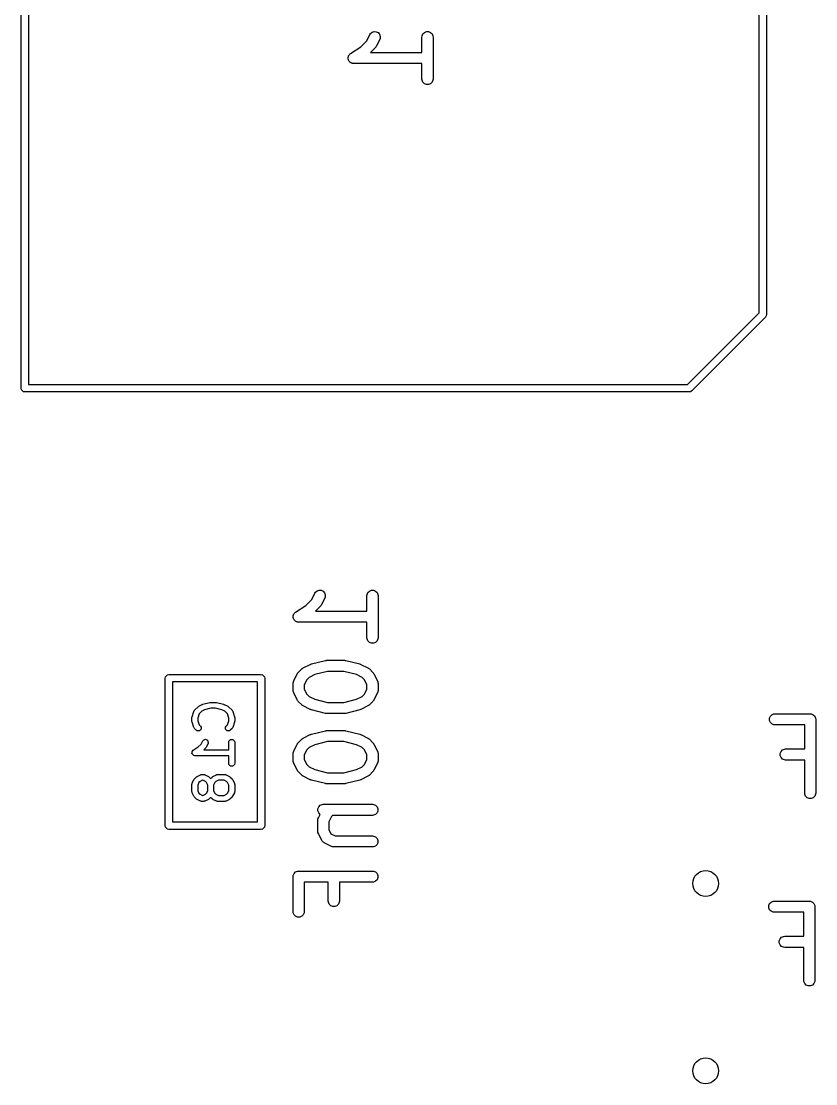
# Model space of a CAD drawing. Extents: x -0.08 to 1.99, y 0.07 to 3.69.
# Drawn here: x 0.838 to 1.261, y 1.233 to 1.8 of the extents above; entities that cross this region are included whole.
import ezdxf

# ---------------------------------------------------------------- set-up
doc = ezdxf.new("R2010")
doc.units = 0
doc.header["$MEASUREMENT"] = 0
doc.layers.add('BLACK', color=7, linetype='CONTINUOUS')

msp = doc.modelspace()

# ---------------------------------------------------------------- linework, layer by layer
at = {"layer": 'BLACK', "linetype": 'CONTINUOUS'}
for p, q in [((0.8376, 1.60433), (0.8376, 1.99803)), ((1.23524, 1.99803), (1.23524, 1.6437)), ((0.84154, 1.99606), (0.84154, 1.6063)), ((1.2313, 1.64452), (1.2313, 1.99606)), ((1.0219, 1.78981), (1.02356, 1.79313)), ((1.02356, 1.79313), (1.02387, 1.79362)), ((1.02387, 1.79362), (1.02474, 1.79437)), ((1.02474, 1.79437), (1.02583, 1.79474)), ((1.02583, 1.79474), (1.02698, 1.79466)), ((1.02698, 1.79466), (1.02801, 1.79414)), ((1.02801, 1.79414), (1.02877, 1.79327)), ((1.02877, 1.79327), (1.02913, 1.79218)), ((1.02913, 1.79218), (1.02905, 1.79103)), ((1.05137, 1.79181), (1.05143, 1.79238)), ((1.05143, 1.79238), (1.05187, 1.79345)), ((1.05187, 1.79345), (1.05268, 1.79426)), ((1.05268, 1.79426), (1.05375, 1.7947)), ((1.05375, 1.7947), (1.0549, 1.7947)), ((1.0549, 1.7947), (1.05596, 1.79426)), ((1.05596, 1.79426), (1.05678, 1.79345)), ((1.05678, 1.79345), (1.05722, 1.79238)), ((1.05722, 1.79238), (1.05728, 1.79181)), ((1.01332, 1.78302), (1.0187, 1.7866)), ((1.0187, 1.7866), (1.0219, 1.78981)), ((1.02681, 1.78649), (1.02678, 1.78642)), ((1.02697, 1.78674), (1.02681, 1.78649)), ((1.02884, 1.79049), (1.02697, 1.78674)), ((1.02905, 1.79103), (1.02884, 1.79049)), ((1.05137, 1.78351), (1.05137, 1.79181)), ((1.05728, 1.79181), (1.05728, 1.76931)), ((1.012, 1.78056), (1.01206, 1.78085)), ((1.01206, 1.78113), (1.01217, 1.7814)), ((1.01206, 1.78085), (1.01206, 1.78113)), ((1.01217, 1.7814), (1.01223, 1.78169)), ((1.01223, 1.78169), (1.01239, 1.78193)), ((1.01239, 1.78193), (1.0125, 1.7822)), ((1.0125, 1.7822), (1.01271, 1.78241)), ((1.01271, 1.78241), (1.01287, 1.78265)), ((1.01287, 1.78265), (1.01331, 1.78301)), ((1.01331, 1.78301), (1.01332, 1.78302)), ((1.01331, 1.78301), (1.01331, 1.78301)), ((1.01331, 1.78301), (1.01331, 1.78301)), ((1.02642, 1.78597), (1.02396, 1.78351)), ((1.02396, 1.78351), (1.05137, 1.78351)), ((1.0266, 1.7862), (1.02642, 1.78597)), ((1.02666, 1.78625), (1.0266, 1.7862)), ((1.02672, 1.78634), (1.02666, 1.78625)), ((1.02678, 1.78642), (1.02672, 1.78634)), ((1.01206, 1.78028), (1.012, 1.78056)), ((1.01206, 1.77998), (1.01206, 1.78028)), ((1.01217, 1.77972), (1.01206, 1.77998)), ((1.01222, 1.77943), (1.01217, 1.77972)), ((1.01239, 1.77919), (1.01222, 1.77943)), ((1.0125, 1.77892), (1.01239, 1.77919)), ((1.0127, 1.77871), (1.0125, 1.77892)), ((1.01286, 1.77847), (1.0127, 1.77871)), ((1.01311, 1.77831), (1.01286, 1.77847)), ((1.01331, 1.7781), (1.01311, 1.77831)), ((1.01358, 1.77799), (1.01331, 1.7781)), ((1.01382, 1.77783), (1.01358, 1.77799)), ((1.01411, 1.77777), (1.01382, 1.77783)), ((1.01438, 1.77766), (1.01411, 1.77777)), ((1.01495, 1.77761), (1.01438, 1.77766)), ((1.05137, 1.77761), (1.01495, 1.77761)), ((1.01495, 1.77761), (1.01495, 1.77761)), ((1.01495, 1.77761), (1.01495, 1.77761)), ((1.01495, 1.77761), (1.01495, 1.77761)), ((1.05137, 1.76931), (1.05137, 1.77761)), ((1.05143, 1.76873), (1.05137, 1.76931)), ((1.05187, 1.76767), (1.05143, 1.76873)), ((1.05268, 1.76686), (1.05187, 1.76767)), ((1.05375, 1.76641), (1.05268, 1.76686)), ((1.0549, 1.76641), (1.05375, 1.76641)), ((1.05596, 1.76686), (1.0549, 1.76641)), ((1.05678, 1.76767), (1.05596, 1.76686)), ((1.05722, 1.76873), (1.05678, 1.76767)), ((1.05728, 1.76931), (1.05722, 1.76873)), ((1.19308, 1.6063), (1.2313, 1.64452)), ((1.23466, 1.64231), (1.19529, 1.60294)), ((1.23509, 1.64295), (1.23466, 1.64231)), ((1.23524, 1.6437), (1.23509, 1.64295)), ((0.84154, 1.6063), (1.19308, 1.6063)), ((0.83775, 1.60358), (0.8376, 1.60433)), ((0.83881, 1.60251), (0.83775, 1.60358)), ((0.83957, 1.60236), (0.83881, 1.60251)), ((1.1939, 1.60236), (0.83957, 1.60236)), ((1.19465, 1.60251), (1.1939, 1.60236)), ((1.19529, 1.60294), (1.19465, 1.60251)), ((0.98937, 1.48846), (0.99257, 1.49166)), ((0.99257, 1.49166), (0.99423, 1.49498)), ((0.99423, 1.49498), (0.99454, 1.49547)), ((0.99454, 1.49547), (0.99541, 1.49623)), ((0.99541, 1.49623), (0.9965, 1.49659)), ((0.9965, 1.49659), (0.99765, 1.49651)), ((0.99951, 1.49234), (0.99764, 1.48859)), ((0.99765, 1.49651), (0.99868, 1.496)), ((0.99868, 1.496), (0.99944, 1.49513)), ((0.99944, 1.49513), (0.9998, 1.49403)), ((0.99972, 1.49288), (0.99951, 1.49234)), ((0.9998, 1.49403), (0.99972, 1.49288)), ((1.02204, 1.49366), (1.0221, 1.49424)), ((1.02204, 1.48537), (1.02204, 1.49366)), ((1.0221, 1.49424), (1.02254, 1.4953)), ((1.02254, 1.4953), (1.02335, 1.49612)), ((1.02335, 1.49612), (1.02442, 1.49656)), ((1.02442, 1.49656), (1.02557, 1.49656)), ((1.02557, 1.49656), (1.02663, 1.49612)), ((1.02663, 1.49612), (1.02745, 1.4953)), ((1.02745, 1.4953), (1.02789, 1.49424)), ((1.02789, 1.49424), (1.02795, 1.49366)), ((1.02795, 1.49366), (1.02795, 1.47117)), ((0.98398, 1.48487), (0.98937, 1.48846)), ((0.99708, 1.48783), (0.99463, 1.48537)), ((0.99727, 1.48805), (0.99708, 1.48783)), ((0.99733, 1.4881), (0.99727, 1.48805)), ((0.99739, 1.48819), (0.99733, 1.4881)), ((0.99745, 1.48827), (0.99739, 1.48819)), ((0.99748, 1.48835), (0.99745, 1.48827)), ((0.99764, 1.48859), (0.99748, 1.48835)), ((0.98267, 1.48242), (0.98273, 1.4827)), ((0.98273, 1.48213), (0.98267, 1.48242)), ((0.98273, 1.48299), (0.98284, 1.48326)), ((0.98273, 1.4827), (0.98273, 1.48299)), ((0.98273, 1.48184), (0.98273, 1.48213)), ((0.98284, 1.48157), (0.98273, 1.48184)), ((0.98284, 1.48326), (0.9829, 1.48355)), ((0.98289, 1.48129), (0.98284, 1.48157)), ((0.98306, 1.48104), (0.98289, 1.48129)), ((0.9829, 1.48355), (0.98306, 1.48379)), ((0.98306, 1.48379), (0.98317, 1.48406)), ((0.98317, 1.48077), (0.98306, 1.48104)), ((0.98317, 1.48406), (0.98337, 1.48426)), ((0.98337, 1.48057), (0.98317, 1.48077)), ((0.98337, 1.48426), (0.98354, 1.4845)), ((0.98353, 1.48033), (0.98337, 1.48057)), ((0.98378, 1.48017), (0.98353, 1.48033)), ((0.98354, 1.4845), (0.98398, 1.48487)), ((0.98398, 1.48487), (0.98398, 1.48487)), ((0.98398, 1.48487), (0.98398, 1.48487)), ((0.98398, 1.48487), (0.98398, 1.48487)), ((0.99463, 1.48537), (1.02204, 1.48537)), ((0.98398, 1.47996), (0.98378, 1.48017)), ((0.98425, 1.47985), (0.98398, 1.47996)), ((0.98449, 1.47969), (0.98425, 1.47985)), ((0.98478, 1.47963), (0.98449, 1.47969)), ((0.98505, 1.47952), (0.98478, 1.47963)), ((0.98562, 1.47946), (0.98505, 1.47952)), ((1.02204, 1.47946), (0.98562, 1.47946)), ((0.98562, 1.47946), (0.98562, 1.47946)), ((0.98562, 1.47946), (0.98562, 1.47946)), ((0.98562, 1.47946), (0.98562, 1.47946)), ((1.02204, 1.47117), (1.02204, 1.47946)), ((1.0221, 1.47059), (1.02204, 1.47117)), ((1.02254, 1.46953), (1.0221, 1.47059)), ((1.02335, 1.46871), (1.02254, 1.46953)), ((1.02745, 1.46953), (1.02663, 1.46871)), ((1.02789, 1.47059), (1.02745, 1.46953)), ((1.02795, 1.47117), (1.02789, 1.47059)), ((1.02442, 1.46827), (1.02335, 1.46871)), ((1.02557, 1.46827), (1.02442, 1.46827)), ((1.02663, 1.46871), (1.02557, 1.46827)), ((0.99241, 1.45716), (0.9999, 1.45903)), ((0.9999, 1.45903), (1, 1.45905)), ((1, 1.45905), (1.00004, 1.45906)), ((1.00004, 1.45906), (1.00026, 1.45909)), ((1.00026, 1.45909), (1.00048, 1.45912)), ((1.00048, 1.45912), (1.00052, 1.45911)), ((1.00052, 1.45911), (1.00062, 1.45912)), ((1.00062, 1.45912), (1.00999, 1.45912)), ((1.00999, 1.45912), (1.0101, 1.45911)), ((1.0101, 1.45911), (1.01014, 1.45912)), ((1.01014, 1.45912), (1.01035, 1.45909)), ((1.01035, 1.45909), (1.01057, 1.45906)), ((1.01057, 1.45906), (1.01061, 1.45905)), ((1.01061, 1.45905), (1.01071, 1.45903)), ((1.01071, 1.45903), (1.01821, 1.45716)), ((0.98298, 1.44811), (0.98486, 1.45186)), ((0.98486, 1.45186), (0.98501, 1.45211)), ((0.98501, 1.45211), (0.98504, 1.45218)), ((0.98504, 1.45218), (0.98511, 1.45227)), ((0.98511, 1.45227), (0.98516, 1.45235)), ((0.98516, 1.45235), (0.98522, 1.45241)), ((0.98522, 1.45241), (0.98541, 1.45263)), ((0.98541, 1.45263), (0.98728, 1.45451)), ((0.98728, 1.45451), (0.98751, 1.45469)), ((0.98751, 1.45469), (0.98756, 1.45475)), ((0.98756, 1.45475), (0.98765, 1.45481)), ((0.98765, 1.45481), (0.98773, 1.45487)), ((0.98773, 1.45487), (0.9878, 1.4549)), ((0.9878, 1.4549), (0.98805, 1.45506)), ((0.98805, 1.45506), (0.9918, 1.45693)), ((0.9918, 1.45693), (0.99184, 1.45695)), ((0.99184, 1.45695), (0.99186, 1.45696)), ((0.99186, 1.45696), (0.9921, 1.45705)), ((0.9921, 1.45705), (0.99234, 1.45714)), ((0.99234, 1.45714), (0.99236, 1.45714)), ((0.99236, 1.45714), (0.99241, 1.45716)), ((1.00098, 1.45322), (0.99415, 1.45151)), ((1.00963, 1.45322), (1.00098, 1.45322)), ((1.01646, 1.45151), (1.00963, 1.45322)), ((1.01821, 1.45716), (1.01825, 1.45714)), ((1.01825, 1.45714), (1.01827, 1.45714)), ((1.01827, 1.45714), (1.01851, 1.45705)), ((1.01851, 1.45705), (1.01876, 1.45696)), ((1.01876, 1.45696), (1.01877, 1.45695)), ((1.01877, 1.45695), (1.01881, 1.45693)), ((1.01881, 1.45693), (1.02256, 1.45506)), ((1.02256, 1.45506), (1.02281, 1.4549)), ((1.02281, 1.4549), (1.02288, 1.45487)), ((1.02288, 1.45487), (1.02296, 1.45481)), ((1.02296, 1.45481), (1.02305, 1.45475)), ((1.02305, 1.45475), (1.0231, 1.45469)), ((1.0231, 1.45469), (1.02333, 1.45451)), ((1.02333, 1.45451), (1.02521, 1.45263)), ((1.02521, 1.45263), (1.02539, 1.45241)), ((1.02539, 1.45241), (1.02545, 1.45235)), ((1.02545, 1.45235), (1.02551, 1.45227)), ((1.02551, 1.45227), (1.02557, 1.45218)), ((1.02557, 1.45218), (1.0256, 1.45211)), ((1.0256, 1.45211), (1.02576, 1.45186)), ((1.02576, 1.45186), (1.02763, 1.44811)), ((0.91437, 1.44961), (0.91452, 1.45036)), ((0.91437, 1.37087), (0.91437, 1.44961)), ((0.91452, 1.45036), (0.91559, 1.45142)), ((0.91559, 1.45142), (0.91634, 1.45157)), ((0.91634, 1.45157), (0.96555, 1.45157)), ((0.91831, 1.44764), (0.91831, 1.37283)), ((0.96358, 1.44764), (0.91831, 1.44764)), ((0.96358, 1.37283), (0.96358, 1.44764)), ((0.96555, 1.45157), (0.9663, 1.45142)), ((0.9663, 1.45142), (0.96737, 1.45036)), ((0.96737, 1.45036), (0.96752, 1.44961)), ((0.96752, 1.44961), (0.96752, 1.37087)), ((0.98267, 1.44679), (0.98273, 1.44737)), ((0.98267, 1.44304), (0.98267, 1.44679)), ((0.98273, 1.44737), (0.98277, 1.44747)), ((0.98277, 1.44757), (0.98298, 1.44811)), ((0.98277, 1.44747), (0.98277, 1.44757)), ((0.98992, 1.44879), (0.98858, 1.4461)), ((0.99112, 1.44999), (0.98992, 1.44879)), ((0.99415, 1.45151), (0.99112, 1.44999)), ((1.01949, 1.44999), (1.01646, 1.45151)), ((1.02069, 1.44879), (1.01949, 1.44999)), ((1.02204, 1.4461), (1.02069, 1.44879)), ((1.02763, 1.44811), (1.02784, 1.44757)), ((1.02784, 1.44757), (1.02785, 1.44747)), ((1.02785, 1.44747), (1.02789, 1.44737)), ((1.02789, 1.44737), (1.02795, 1.44679)), ((1.02795, 1.44679), (1.02795, 1.44304)), ((0.98273, 1.44247), (0.98267, 1.44304)), ((0.98277, 1.44237), (0.98273, 1.44247)), ((0.98277, 1.44226), (0.98277, 1.44237)), ((0.98298, 1.44172), (0.98277, 1.44226)), ((0.98486, 1.43797), (0.98298, 1.44172)), ((0.98858, 1.4461), (0.98858, 1.44374)), ((0.98858, 1.44374), (0.98992, 1.44104)), ((0.98992, 1.44104), (0.99112, 1.43985)), ((1.01949, 1.43985), (1.02069, 1.44104)), ((1.02069, 1.44104), (1.02204, 1.44374)), ((1.02204, 1.44374), (1.02204, 1.4461)), ((1.02763, 1.44172), (1.02576, 1.43797)), ((1.02784, 1.44226), (1.02763, 1.44172)), ((1.02785, 1.44237), (1.02784, 1.44226)), ((1.02789, 1.44247), (1.02785, 1.44237)), ((1.02795, 1.44304), (1.02789, 1.44247)), ((0.93231, 1.43461), (0.93419, 1.43555)), ((0.93419, 1.43555), (0.93435, 1.43559)), ((0.93435, 1.43559), (0.93451, 1.43567)), ((0.93451, 1.43567), (0.93826, 1.4366)), ((0.93826, 1.4366), (0.93845, 1.43661)), ((0.93845, 1.43661), (0.93864, 1.43665)), ((0.93864, 1.43665), (0.94145, 1.43665)), ((0.94145, 1.43665), (0.94164, 1.43661)), ((0.94164, 1.43661), (0.94183, 1.4366)), ((0.94183, 1.4366), (0.94558, 1.43567)), ((0.94558, 1.43567), (0.94574, 1.43559)), ((0.94574, 1.43559), (0.94591, 1.43555)), ((0.94591, 1.43555), (0.94778, 1.43461)), ((0.98501, 1.43773), (0.98486, 1.43797)), ((0.98504, 1.43765), (0.98501, 1.43773)), ((0.98511, 1.43757), (0.98504, 1.43765)), ((0.98516, 1.43748), (0.98511, 1.43757)), ((0.98522, 1.43743), (0.98516, 1.43748)), ((0.98541, 1.43721), (0.98522, 1.43743)), ((0.98728, 1.43533), (0.98541, 1.43721)), ((0.98751, 1.43515), (0.98728, 1.43533)), ((0.98756, 1.43509), (0.98751, 1.43515)), ((0.98765, 1.43503), (0.98756, 1.43509)), ((0.98773, 1.43497), (0.98765, 1.43503)), ((0.9878, 1.43494), (0.98773, 1.43497)), ((0.98805, 1.43478), (0.9878, 1.43494)), ((0.99112, 1.43985), (0.99415, 1.43833)), ((0.99415, 1.43833), (1.00098, 1.43662)), ((1.00098, 1.43662), (1.00963, 1.43662)), ((1.00963, 1.43662), (1.01646, 1.43833)), ((1.01646, 1.43833), (1.01949, 1.43985)), ((1.02281, 1.43494), (1.02256, 1.43478)), ((1.02288, 1.43497), (1.02281, 1.43494)), ((1.02296, 1.43503), (1.02288, 1.43497)), ((1.02305, 1.43509), (1.02296, 1.43503)), ((1.0231, 1.43515), (1.02305, 1.43509)), ((1.02333, 1.43533), (1.0231, 1.43515)), ((1.02521, 1.43721), (1.02333, 1.43533)), ((1.02539, 1.43743), (1.02521, 1.43721)), ((1.02545, 1.43748), (1.02539, 1.43743)), ((1.02551, 1.43757), (1.02545, 1.43748)), ((1.02557, 1.43765), (1.02551, 1.43757)), ((1.0256, 1.43773), (1.02557, 1.43765)), ((1.02576, 1.43797), (1.0256, 1.43773)), ((0.92871, 1.42901), (0.92965, 1.43183)), ((0.92965, 1.43183), (0.92969, 1.43189)), ((0.92969, 1.43193), (0.92983, 1.43214)), ((0.92969, 1.43189), (0.92969, 1.43193)), ((0.92983, 1.43214), (0.92995, 1.43236)), ((0.92995, 1.43236), (0.92998, 1.43238)), ((0.92998, 1.43238), (0.93003, 1.43244)), ((0.93003, 1.43244), (0.9319, 1.43432)), ((0.93252, 1.43048), (0.93178, 1.42826)), ((0.9319, 1.43432), (0.93211, 1.43446)), ((0.93211, 1.43446), (0.93231, 1.43461)), ((0.93395, 1.43191), (0.93252, 1.43048)), ((0.93544, 1.43265), (0.93395, 1.43191)), ((0.93883, 1.4335), (0.93544, 1.43265)), ((0.94126, 1.4335), (0.93883, 1.4335)), ((0.94465, 1.43265), (0.94126, 1.4335)), ((0.94614, 1.43191), (0.94465, 1.43265)), ((0.94757, 1.43048), (0.94614, 1.43191)), ((0.94831, 1.42826), (0.94757, 1.43048)), ((0.94778, 1.43461), (0.94798, 1.43446)), ((0.94798, 1.43446), (0.94819, 1.43432)), ((0.94819, 1.43432), (0.95006, 1.43244)), ((0.95006, 1.43244), (0.95011, 1.43238)), ((0.95011, 1.43238), (0.95014, 1.43236)), ((0.95014, 1.43236), (0.95026, 1.43214)), ((0.95026, 1.43214), (0.95041, 1.43193)), ((0.95041, 1.43193), (0.95041, 1.43189)), ((0.95041, 1.43189), (0.95044, 1.43183)), ((0.95044, 1.43183), (0.95138, 1.42901)), ((0.9918, 1.4329), (0.98805, 1.43478)), ((0.99184, 1.43289), (0.9918, 1.4329)), ((0.99186, 1.43288), (0.99184, 1.43289)), ((0.9921, 1.43279), (0.99186, 1.43288)), ((0.99234, 1.4327), (0.9921, 1.43279)), ((0.99236, 1.4327), (0.99234, 1.4327)), ((0.99241, 1.43268), (0.99236, 1.4327)), ((0.9999, 1.43081), (0.99241, 1.43268)), ((1, 1.43079), (0.9999, 1.43081)), ((1.00004, 1.43077), (1, 1.43079)), ((1.00026, 1.43075), (1.00004, 1.43077)), ((1.00048, 1.43072), (1.00026, 1.43075)), ((1.00052, 1.43073), (1.00048, 1.43072)), ((1.00062, 1.43072), (1.00052, 1.43073)), ((1.00999, 1.43072), (1.00062, 1.43072)), ((1.0101, 1.43073), (1.00999, 1.43072)), ((1.01014, 1.43072), (1.0101, 1.43073)), ((1.01035, 1.43075), (1.01014, 1.43072)), ((1.01057, 1.43077), (1.01035, 1.43075)), ((1.01061, 1.43079), (1.01057, 1.43077)), ((1.01071, 1.43081), (1.01061, 1.43079)), ((1.01821, 1.43268), (1.01071, 1.43081)), ((1.01825, 1.4327), (1.01821, 1.43268)), ((1.01827, 1.4327), (1.01825, 1.4327)), ((1.01851, 1.43279), (1.01827, 1.4327)), ((1.01876, 1.43288), (1.01851, 1.43279)), ((1.01877, 1.43289), (1.01876, 1.43288)), ((1.01881, 1.4329), (1.01877, 1.43289)), ((1.02256, 1.43478), (1.01881, 1.4329)), ((1.23689, 1.42818), (1.23733, 1.42925)), ((1.23733, 1.42925), (1.23814, 1.43006)), ((1.23814, 1.43006), (1.23921, 1.4305)), ((1.23921, 1.4305), (1.23978, 1.43056)), ((1.23978, 1.43056), (1.25853, 1.43056)), ((1.25853, 1.43056), (1.25911, 1.4305)), ((1.25911, 1.4305), (1.26017, 1.43006)), ((1.26017, 1.43006), (1.26099, 1.42925)), ((1.26099, 1.42925), (1.26143, 1.42818)), ((0.92863, 1.42852), (0.92868, 1.42876)), ((0.92863, 1.42664), (0.92863, 1.42852)), ((0.92868, 1.42639), (0.92863, 1.42664)), ((0.92868, 1.42876), (0.92871, 1.42901)), ((0.92871, 1.42614), (0.92868, 1.42639)), ((0.92965, 1.42333), (0.92871, 1.42614)), ((0.93178, 1.42826), (0.93178, 1.4269)), ((0.93178, 1.4269), (0.93252, 1.42468)), ((0.93252, 1.42468), (0.93319, 1.424)), ((0.93319, 1.424), (0.93353, 1.42349)), ((0.93353, 1.42349), (0.93353, 1.42229)), ((0.94656, 1.42349), (0.9469, 1.424)), ((0.94656, 1.42229), (0.94656, 1.42349)), ((0.9469, 1.424), (0.94757, 1.42468)), ((0.94757, 1.42468), (0.94831, 1.4269)), ((0.94831, 1.4269), (0.94831, 1.42826)), ((0.95138, 1.42614), (0.95044, 1.42333)), ((0.95138, 1.42901), (0.95141, 1.42876)), ((0.95141, 1.42639), (0.95138, 1.42614)), ((0.95141, 1.42876), (0.95146, 1.42852)), ((0.95146, 1.42664), (0.95141, 1.42639)), ((0.95146, 1.42852), (0.95146, 1.42664)), ((1.23689, 1.42703), (1.23689, 1.42818)), ((1.23733, 1.42597), (1.23689, 1.42703)), ((1.23814, 1.42515), (1.23733, 1.42597)), ((1.23921, 1.42471), (1.23814, 1.42515)), ((1.23978, 1.42465), (1.23921, 1.42471)), ((1.25558, 1.42465), (1.23978, 1.42465)), ((1.25558, 1.41181), (1.25558, 1.42465)), ((1.26143, 1.42818), (1.26148, 1.42761)), ((1.26148, 1.42761), (1.26148, 1.38824)), ((0.92969, 1.42326), (0.92965, 1.42333)), ((0.92969, 1.42323), (0.92969, 1.42326)), ((0.92983, 1.42302), (0.92969, 1.42323)), ((0.92995, 1.4228), (0.92983, 1.42302)), ((0.92998, 1.42278), (0.92995, 1.4228)), ((0.93003, 1.42271), (0.92998, 1.42278)), ((0.93096, 1.42178), (0.93003, 1.42271)), ((0.93147, 1.42144), (0.93096, 1.42178)), ((0.93268, 1.42144), (0.93147, 1.42144)), ((0.93353, 1.42229), (0.93268, 1.42144)), ((0.94741, 1.42144), (0.94656, 1.42229)), ((0.94862, 1.42144), (0.94741, 1.42144)), ((0.94913, 1.42178), (0.94862, 1.42144)), ((0.95006, 1.42271), (0.94913, 1.42178)), ((0.95011, 1.42278), (0.95006, 1.42271)), ((0.95014, 1.4228), (0.95011, 1.42278)), ((0.95026, 1.42302), (0.95014, 1.4228)), ((0.95041, 1.42323), (0.95026, 1.42302)), ((0.95044, 1.42333), (0.95041, 1.42326)), ((0.95041, 1.42326), (0.95041, 1.42323)), ((0.98805, 1.41756), (0.9918, 1.41944)), ((0.9918, 1.41944), (0.99184, 1.41946)), ((0.99184, 1.41946), (0.99186, 1.41947)), ((0.99186, 1.41947), (0.9921, 1.41955)), ((0.9921, 1.41955), (0.99234, 1.41965)), ((0.99234, 1.41965), (0.99236, 1.41965)), ((0.99236, 1.41965), (0.99241, 1.41966)), ((0.99241, 1.41966), (0.9999, 1.42154)), ((0.9999, 1.42154), (1, 1.42155)), ((1, 1.42155), (1.00004, 1.42157)), ((1.00004, 1.42157), (1.00026, 1.42159)), ((1.00026, 1.42159), (1.00048, 1.42162)), ((1.00048, 1.42162), (1.00052, 1.42162)), ((1.00052, 1.42162), (1.00062, 1.42163)), ((1.00062, 1.42163), (1.00999, 1.42163)), ((1.00999, 1.42163), (1.0101, 1.42162)), ((1.0101, 1.42162), (1.01014, 1.42162)), ((1.01014, 1.42162), (1.01035, 1.42159)), ((1.01035, 1.42159), (1.01057, 1.42157)), ((1.01057, 1.42157), (1.01061, 1.42155)), ((1.01061, 1.42155), (1.01071, 1.42154)), ((1.01071, 1.42154), (1.01821, 1.41966)), ((1.01821, 1.41966), (1.01825, 1.41965)), ((1.01825, 1.41965), (1.01827, 1.41965)), ((1.01827, 1.41965), (1.01851, 1.41955)), ((1.01851, 1.41955), (1.01876, 1.41947)), ((1.01876, 1.41947), (1.01877, 1.41946)), ((1.01877, 1.41946), (1.01881, 1.41944)), ((1.01881, 1.41944), (1.02256, 1.41756)), ((0.92933, 1.41108), (0.93201, 1.41287)), ((0.93201, 1.41287), (0.9336, 1.41445)), ((0.9336, 1.41445), (0.93442, 1.4161)), ((0.93442, 1.4161), (0.9348, 1.41658)), ((0.9348, 1.41658), (0.93594, 1.41696)), ((0.936, 1.4124), (0.93494, 1.41134)), ((0.93594, 1.41696), (0.93702, 1.41642)), ((0.93614, 1.41261), (0.936, 1.4124)), ((0.9363, 1.41281), (0.93614, 1.41261)), ((0.93724, 1.41469), (0.9363, 1.41281)), ((0.93702, 1.41642), (0.9374, 1.41528)), ((0.9374, 1.41528), (0.93724, 1.41469)), ((0.94831, 1.41539), (0.94843, 1.41599)), ((0.94831, 1.41134), (0.94831, 1.41539)), ((0.94843, 1.41599), (0.94929, 1.41685)), ((0.94929, 1.41685), (0.95049, 1.41685)), ((0.95049, 1.41685), (0.95134, 1.41599)), ((0.95134, 1.41599), (0.95146, 1.41539)), ((0.95146, 1.41539), (0.95146, 1.40414)), ((0.98298, 1.41062), (0.98486, 1.41437)), ((0.98486, 1.41437), (0.98501, 1.41462)), ((0.98501, 1.41462), (0.98504, 1.41469)), ((0.98504, 1.41469), (0.98511, 1.41477)), ((0.98511, 1.41477), (0.98516, 1.41486)), ((0.98516, 1.41486), (0.98522, 1.41491)), ((0.98522, 1.41491), (0.98541, 1.41514)), ((0.98541, 1.41514), (0.98728, 1.41701)), ((0.98728, 1.41701), (0.98751, 1.4172)), ((0.98751, 1.4172), (0.98756, 1.41726)), ((0.98756, 1.41726), (0.98765, 1.41731)), ((0.98765, 1.41731), (0.98773, 1.41738)), ((0.98773, 1.41738), (0.9878, 1.41741)), ((0.9878, 1.41741), (0.98805, 1.41756)), ((0.99112, 1.4125), (0.98992, 1.4113)), ((0.99415, 1.41401), (0.99112, 1.4125)), ((1.00098, 1.41572), (0.99415, 1.41401)), ((1.00963, 1.41572), (1.00098, 1.41572)), ((1.01646, 1.41401), (1.00963, 1.41572)), ((1.01949, 1.4125), (1.01646, 1.41401)), ((1.02069, 1.4113), (1.01949, 1.4125)), ((1.02256, 1.41756), (1.02281, 1.41741)), ((1.02281, 1.41741), (1.02288, 1.41738)), ((1.02288, 1.41738), (1.02296, 1.41731)), ((1.02296, 1.41731), (1.02305, 1.41726)), ((1.02305, 1.41726), (1.0231, 1.4172)), ((1.0231, 1.4172), (1.02333, 1.41701)), ((1.02333, 1.41701), (1.02521, 1.41514)), ((1.02521, 1.41514), (1.02539, 1.41491)), ((1.02539, 1.41491), (1.02545, 1.41486)), ((1.02545, 1.41486), (1.02551, 1.41477)), ((1.02551, 1.41477), (1.02557, 1.41469)), ((1.02557, 1.41469), (1.0256, 1.41462)), ((1.0256, 1.41462), (1.02576, 1.41437)), ((1.02576, 1.41437), (1.02763, 1.41062)), ((0.92866, 1.40946), (0.92875, 1.40991)), ((0.92875, 1.40933), (0.92866, 1.40946)), ((0.92875, 1.41037), (0.92886, 1.41048)), ((0.92875, 1.40991), (0.92875, 1.41037)), ((0.92875, 1.40916), (0.92875, 1.40933)), ((0.92907, 1.40884), (0.92875, 1.40916)), ((0.92886, 1.41048), (0.92889, 1.41064)), ((0.92889, 1.41064), (0.92933, 1.41108)), ((0.92933, 1.40846), (0.92907, 1.40884)), ((0.92949, 1.40843), (0.92933, 1.40846)), ((0.9296, 1.40831), (0.92949, 1.40843)), ((0.9302, 1.40819), (0.9296, 1.40831)), ((0.94831, 1.40819), (0.9302, 1.40819)), ((0.93494, 1.41134), (0.94831, 1.41134)), ((0.94831, 1.40414), (0.94831, 1.40819)), ((0.98267, 1.4093), (0.98273, 1.40987)), ((0.98267, 1.40555), (0.98267, 1.4093)), ((0.98273, 1.40987), (0.98277, 1.40997)), ((0.98277, 1.41008), (0.98298, 1.41062)), ((0.98277, 1.40997), (0.98277, 1.41008)), ((0.98992, 1.4113), (0.98858, 1.4086)), ((0.98858, 1.4086), (0.98858, 1.40625)), ((1.02204, 1.4086), (1.02069, 1.4113)), ((1.02204, 1.40625), (1.02204, 1.4086)), ((1.02763, 1.41062), (1.02784, 1.41008)), ((1.02784, 1.41008), (1.02785, 1.40997)), ((1.02785, 1.40997), (1.02789, 1.40987)), ((1.02789, 1.40987), (1.02795, 1.4093)), ((1.02795, 1.4093), (1.02795, 1.40555)), ((1.24251, 1.40943), (1.24295, 1.4105)), ((1.24251, 1.40828), (1.24251, 1.40943)), ((1.24295, 1.40722), (1.24251, 1.40828)), ((1.24295, 1.4105), (1.24377, 1.41131)), ((1.24377, 1.4064), (1.24295, 1.40722)), ((1.24377, 1.41131), (1.24483, 1.41175)), ((1.24483, 1.41175), (1.24541, 1.41181)), ((1.24541, 1.41181), (1.25558, 1.41181)), ((0.94843, 1.40354), (0.94831, 1.40414)), ((0.94929, 1.40269), (0.94843, 1.40354)), ((0.95049, 1.40269), (0.94929, 1.40269)), ((0.95134, 1.40354), (0.95049, 1.40269)), ((0.95146, 1.40414), (0.95134, 1.40354)), ((0.98273, 1.40497), (0.98267, 1.40555)), ((0.98277, 1.40488), (0.98273, 1.40497)), ((0.98277, 1.40477), (0.98277, 1.40488)), ((0.98298, 1.40423), (0.98277, 1.40477)), ((0.98486, 1.40048), (0.98298, 1.40423)), ((0.98858, 1.40625), (0.98992, 1.40355)), ((0.98992, 1.40355), (0.99112, 1.40235)), ((0.99112, 1.40235), (0.99415, 1.40084)), ((0.99415, 1.40084), (1.00098, 1.39913)), ((1.00963, 1.39913), (1.01646, 1.40084)), ((1.01646, 1.40084), (1.01949, 1.40235)), ((1.01949, 1.40235), (1.02069, 1.40355)), ((1.02069, 1.40355), (1.02204, 1.40625)), ((1.02763, 1.40423), (1.02576, 1.40048)), ((1.02784, 1.40477), (1.02763, 1.40423)), ((1.02785, 1.40488), (1.02784, 1.40477)), ((1.02789, 1.40497), (1.02785, 1.40488)), ((1.02795, 1.40555), (1.02789, 1.40497)), ((1.24483, 1.40596), (1.24377, 1.4064)), ((1.24541, 1.40591), (1.24483, 1.40596)), ((1.25558, 1.40591), (1.24541, 1.40591)), ((1.25558, 1.38824), (1.25558, 1.40591)), ((0.92879, 1.3936), (0.92973, 1.39547)), ((0.92973, 1.39547), (0.92989, 1.39567)), ((0.92989, 1.39567), (0.93003, 1.39588)), ((0.93003, 1.39588), (0.93096, 1.39682)), ((0.93096, 1.39682), (0.93117, 1.39696)), ((0.93117, 1.39696), (0.93137, 1.39712)), ((0.93137, 1.39712), (0.93325, 1.39805)), ((0.93325, 1.39805), (0.93332, 1.39807)), ((0.93332, 1.39807), (0.93335, 1.3981)), ((0.93335, 1.3981), (0.9336, 1.39815)), ((0.9336, 1.39815), (0.93384, 1.39821)), ((0.93384, 1.39821), (0.93387, 1.3982)), ((0.93387, 1.3982), (0.93395, 1.39822)), ((0.93395, 1.39822), (0.93489, 1.39822)), ((0.93489, 1.39822), (0.93497, 1.3982)), ((0.93497, 1.3982), (0.935, 1.39821)), ((0.935, 1.39821), (0.93524, 1.39815)), ((0.93524, 1.39815), (0.93549, 1.3981)), ((0.93549, 1.3981), (0.93552, 1.39807)), ((0.93552, 1.39807), (0.93559, 1.39805)), ((0.93559, 1.39805), (0.93747, 1.39712)), ((0.93747, 1.39712), (0.93767, 1.39696)), ((0.93767, 1.39696), (0.93788, 1.39682)), ((0.93788, 1.39682), (0.93864, 1.39606)), ((0.93864, 1.39606), (0.9394, 1.39682)), ((0.9394, 1.39682), (0.93961, 1.39696)), ((0.93961, 1.39696), (0.93981, 1.39712)), ((0.93981, 1.39712), (0.94168, 1.39805)), ((0.94168, 1.39805), (0.94176, 1.39807)), ((0.94176, 1.39807), (0.94179, 1.3981)), ((0.94179, 1.3981), (0.94203, 1.39815)), ((0.94203, 1.39815), (0.94228, 1.39821)), ((0.94228, 1.39821), (0.94231, 1.3982)), ((0.94231, 1.3982), (0.94239, 1.39822)), ((0.94239, 1.39822), (0.94614, 1.39822)), ((0.94614, 1.39822), (0.94622, 1.3982)), ((0.94622, 1.3982), (0.94625, 1.39821)), ((0.94625, 1.39821), (0.94649, 1.39815)), ((0.94649, 1.39815), (0.94674, 1.3981)), ((0.94674, 1.3981), (0.94677, 1.39807)), ((0.94677, 1.39807), (0.94684, 1.39805)), ((0.94684, 1.39805), (0.94872, 1.39712)), ((0.94872, 1.39712), (0.94892, 1.39696)), ((0.94892, 1.39696), (0.94913, 1.39682)), ((0.94913, 1.39682), (0.95006, 1.39588)), ((0.95006, 1.39588), (0.9502, 1.39567)), ((0.9502, 1.39567), (0.95036, 1.39547)), ((0.95036, 1.39547), (0.9513, 1.3936)), ((0.98501, 1.40023), (0.98486, 1.40048)), ((0.98504, 1.40016), (0.98501, 1.40023)), ((0.98511, 1.40008), (0.98504, 1.40016)), ((0.98516, 1.39999), (0.98511, 1.40008)), ((0.98522, 1.39994), (0.98516, 1.39999)), ((0.98541, 1.39971), (0.98522, 1.39994)), ((0.98728, 1.39784), (0.98541, 1.39971)), ((0.98751, 1.39765), (0.98728, 1.39784)), ((0.98756, 1.39759), (0.98751, 1.39765)), ((0.98765, 1.39754), (0.98756, 1.39759)), ((0.98773, 1.39747), (0.98765, 1.39754)), ((0.9878, 1.39744), (0.98773, 1.39747)), ((0.98805, 1.39728), (0.9878, 1.39744)), ((0.9918, 1.39541), (0.98805, 1.39728)), ((0.99184, 1.39539), (0.9918, 1.39541)), ((0.99186, 1.39538), (0.99184, 1.39539)), ((0.9921, 1.39529), (0.99186, 1.39538)), ((0.99234, 1.3952), (0.9921, 1.39529)), ((0.99236, 1.3952), (0.99234, 1.3952)), ((0.99241, 1.39519), (0.99236, 1.3952)), ((0.9999, 1.39331), (0.99241, 1.39519)), ((1.00098, 1.39913), (1.00963, 1.39913)), ((1.01821, 1.39519), (1.01071, 1.39331)), ((1.01825, 1.3952), (1.01821, 1.39519)), ((1.01827, 1.3952), (1.01825, 1.3952)), ((1.01851, 1.39529), (1.01827, 1.3952)), ((1.01876, 1.39538), (1.01851, 1.39529)), ((1.01877, 1.39539), (1.01876, 1.39538)), ((1.01881, 1.39541), (1.01877, 1.39539)), ((1.02256, 1.39728), (1.01881, 1.39541)), ((1.02281, 1.39744), (1.02256, 1.39728)), ((1.02288, 1.39747), (1.02281, 1.39744)), ((1.02296, 1.39754), (1.02288, 1.39747)), ((1.02305, 1.39759), (1.02296, 1.39754)), ((1.0231, 1.39765), (1.02305, 1.39759)), ((1.02333, 1.39784), (1.0231, 1.39765)), ((1.02521, 1.39971), (1.02333, 1.39784)), ((1.02539, 1.39994), (1.02521, 1.39971)), ((1.02545, 1.39999), (1.02539, 1.39994)), ((1.02551, 1.40008), (1.02545, 1.39999)), ((1.02557, 1.40016), (1.02551, 1.40008)), ((1.0256, 1.40023), (1.02557, 1.40016)), ((1.02576, 1.40048), (1.0256, 1.40023)), ((0.92863, 1.39301), (0.9287, 1.39325)), ((0.92864, 1.39297), (0.92863, 1.39301)), ((0.92863, 1.39289), (0.92864, 1.39297)), ((0.92863, 1.38915), (0.92863, 1.39289)), ((0.9287, 1.39325), (0.92875, 1.3935)), ((0.92875, 1.3935), (0.92877, 1.39352)), ((0.92877, 1.39352), (0.92879, 1.3936)), ((0.93243, 1.39384), (0.93178, 1.39252)), ((0.93178, 1.39252), (0.93178, 1.38952)), ((0.93178, 1.38952), (0.93243, 1.3882)), ((0.93301, 1.39441), (0.93243, 1.39384)), ((0.93432, 1.39507), (0.93301, 1.39441)), ((0.93452, 1.39507), (0.93432, 1.39507)), ((0.93583, 1.39441), (0.93452, 1.39507)), ((0.93641, 1.39384), (0.93583, 1.39441)), ((0.93706, 1.39252), (0.93641, 1.39384)), ((0.93641, 1.3882), (0.93706, 1.38952)), ((0.93706, 1.38952), (0.93706, 1.39252)), ((0.94087, 1.39384), (0.94021, 1.39252)), ((0.94021, 1.39252), (0.94021, 1.38952)), ((0.94021, 1.38952), (0.94087, 1.3882)), ((0.94145, 1.39441), (0.94087, 1.39384)), ((0.94276, 1.39507), (0.94145, 1.39441)), ((0.94577, 1.39507), (0.94276, 1.39507)), ((0.94708, 1.39441), (0.94577, 1.39507)), ((0.94766, 1.39384), (0.94708, 1.39441)), ((0.94831, 1.39252), (0.94766, 1.39384)), ((0.94766, 1.3882), (0.94831, 1.38952)), ((0.94831, 1.38952), (0.94831, 1.39252)), ((0.9513, 1.3936), (0.95132, 1.39352)), ((0.95132, 1.39352), (0.95134, 1.3935)), ((0.95134, 1.3935), (0.95139, 1.39325)), ((0.95139, 1.39325), (0.95146, 1.39301)), ((0.95146, 1.39301), (0.95145, 1.39297)), ((0.95145, 1.39297), (0.95146, 1.39289)), ((0.95146, 1.39289), (0.95146, 1.38915)), ((1, 1.3933), (0.9999, 1.39331)), ((1.00004, 1.39328), (1, 1.3933)), ((1.00026, 1.39326), (1.00004, 1.39328)), ((1.00048, 1.39323), (1.00026, 1.39326)), ((1.00052, 1.39323), (1.00048, 1.39323)), ((1.00062, 1.39322), (1.00052, 1.39323)), ((1.00999, 1.39322), (1.00062, 1.39322)), ((1.0101, 1.39323), (1.00999, 1.39322)), ((1.01014, 1.39323), (1.0101, 1.39323)), ((1.01035, 1.39326), (1.01014, 1.39323)), ((1.01057, 1.39328), (1.01035, 1.39326)), ((1.01061, 1.3933), (1.01057, 1.39328)), ((1.01071, 1.39331), (1.01061, 1.3933)), ((0.92864, 1.38907), (0.92863, 1.38915)), ((0.92863, 1.38903), (0.92864, 1.38907)), ((0.9287, 1.38879), (0.92863, 1.38903)), ((0.92875, 1.38854), (0.9287, 1.38879)), ((0.92877, 1.38852), (0.92875, 1.38854)), ((0.92879, 1.38844), (0.92877, 1.38852)), ((0.92973, 1.38657), (0.92879, 1.38844)), ((0.92989, 1.38637), (0.92973, 1.38657)), ((0.93003, 1.38616), (0.92989, 1.38637)), ((0.93096, 1.38522), (0.93003, 1.38616)), ((0.93117, 1.38508), (0.93096, 1.38522)), ((0.93137, 1.38492), (0.93117, 1.38508)), ((0.93325, 1.38399), (0.93137, 1.38492)), ((0.93243, 1.3882), (0.93301, 1.38763)), ((0.93301, 1.38763), (0.93432, 1.38697)), ((0.93332, 1.38397), (0.93325, 1.38399)), ((0.93335, 1.38394), (0.93332, 1.38397)), ((0.9336, 1.38389), (0.93335, 1.38394)), ((0.93384, 1.38382), (0.9336, 1.38389)), ((0.93387, 1.38384), (0.93384, 1.38382)), ((0.93395, 1.38382), (0.93387, 1.38384)), ((0.93489, 1.38382), (0.93395, 1.38382)), ((0.93432, 1.38697), (0.93452, 1.38697)), ((0.93452, 1.38697), (0.93583, 1.38763)), ((0.93497, 1.38384), (0.93489, 1.38382)), ((0.935, 1.38382), (0.93497, 1.38384)), ((0.93524, 1.38389), (0.935, 1.38382)), ((0.93549, 1.38394), (0.93524, 1.38389)), ((0.93552, 1.38397), (0.93549, 1.38394)), ((0.93559, 1.38399), (0.93552, 1.38397)), ((0.93747, 1.38492), (0.93559, 1.38399)), ((0.93583, 1.38763), (0.93641, 1.3882)), ((0.93767, 1.38508), (0.93747, 1.38492)), ((0.93788, 1.38522), (0.93767, 1.38508)), ((0.93864, 1.38598), (0.93788, 1.38522)), ((0.9394, 1.38522), (0.93864, 1.38598)), ((0.93961, 1.38508), (0.9394, 1.38522)), ((0.93981, 1.38492), (0.93961, 1.38508)), ((0.94168, 1.38399), (0.93981, 1.38492)), ((0.94087, 1.3882), (0.94145, 1.38763)), ((0.94145, 1.38763), (0.94276, 1.38697)), ((0.94176, 1.38397), (0.94168, 1.38399)), ((0.94179, 1.38394), (0.94176, 1.38397)), ((0.94203, 1.38389), (0.94179, 1.38394)), ((0.94228, 1.38382), (0.94203, 1.38389)), ((0.94231, 1.38384), (0.94228, 1.38382)), ((0.94239, 1.38382), (0.94231, 1.38384)), ((0.94614, 1.38382), (0.94239, 1.38382)), ((0.94276, 1.38697), (0.94577, 1.38697)), ((0.94577, 1.38697), (0.94708, 1.38763)), ((0.94622, 1.38384), (0.94614, 1.38382)), ((0.94625, 1.38382), (0.94622, 1.38384)), ((0.94649, 1.38389), (0.94625, 1.38382)), ((0.94674, 1.38394), (0.94649, 1.38389)), ((0.94677, 1.38397), (0.94674, 1.38394)), ((0.94684, 1.38399), (0.94677, 1.38397)), ((0.94872, 1.38492), (0.94684, 1.38399)), ((0.94708, 1.38763), (0.94766, 1.3882)), ((0.94892, 1.38508), (0.94872, 1.38492)), ((0.94913, 1.38522), (0.94892, 1.38508)), ((0.95006, 1.38616), (0.94913, 1.38522)), ((0.9502, 1.38637), (0.95006, 1.38616)), ((0.95036, 1.38657), (0.9502, 1.38637)), ((0.9513, 1.38844), (0.95036, 1.38657)), ((0.95132, 1.38852), (0.9513, 1.38844)), ((0.95134, 1.38854), (0.95132, 1.38852)), ((0.95139, 1.38879), (0.95134, 1.38854)), ((0.95146, 1.38903), (0.95139, 1.38879)), ((0.95146, 1.38915), (0.95145, 1.38907)), ((0.95145, 1.38907), (0.95146, 1.38903)), ((1.25564, 1.38766), (1.25558, 1.38824)), ((1.25608, 1.3866), (1.25564, 1.38766)), ((1.25689, 1.38578), (1.25608, 1.3866)), ((1.25796, 1.38534), (1.25689, 1.38578)), ((1.25911, 1.38534), (1.25796, 1.38534)), ((1.26017, 1.38578), (1.25911, 1.38534)), ((1.26099, 1.3866), (1.26017, 1.38578)), ((1.26143, 1.38766), (1.26099, 1.3866)), ((1.26148, 1.38824), (1.26143, 1.38766)), ((0.99585, 1.37988), (0.99629, 1.38094)), ((0.99585, 1.37873), (0.99585, 1.37988)), ((0.99629, 1.37766), (0.99585, 1.37873)), ((0.99629, 1.38094), (0.99711, 1.38176)), ((0.99711, 1.38176), (0.99817, 1.3822)), ((0.99817, 1.3822), (0.99875, 1.38226)), ((0.99875, 1.38226), (1.02499, 1.38226)), ((1.02499, 1.38226), (1.02557, 1.3822)), ((1.02557, 1.3822), (1.02663, 1.38176)), ((1.02663, 1.38176), (1.02745, 1.38094)), ((1.02745, 1.38094), (1.02789, 1.37988)), ((1.02789, 1.37873), (1.02745, 1.37766)), ((1.02789, 1.37988), (1.02789, 1.37873)), ((0.91831, 1.37283), (0.96358, 1.37283)), ((0.99579, 1.37368), (0.99585, 1.37425)), ((0.99579, 1.36805), (0.99579, 1.37368)), ((0.99585, 1.37425), (0.99589, 1.37435)), ((0.99589, 1.37435), (0.9959, 1.37446)), ((0.9959, 1.37446), (0.99611, 1.375)), ((0.99611, 1.375), (0.99705, 1.3769)), ((0.99705, 1.3769), (0.99629, 1.37766)), ((1.00305, 1.37568), (1.0017, 1.37298)), ((1.0017, 1.37298), (1.0017, 1.36875)), ((1.00372, 1.37635), (1.00305, 1.37568)), ((1.02499, 1.37635), (1.00372, 1.37635)), ((1.02557, 1.37641), (1.02499, 1.37635)), ((1.02663, 1.37685), (1.02557, 1.37641)), ((1.02745, 1.37766), (1.02663, 1.37685)), ((0.91452, 1.37011), (0.91437, 1.37087)), ((0.91559, 1.36905), (0.91452, 1.37011)), ((0.91634, 1.3689), (0.91559, 1.36905)), ((0.96555, 1.3689), (0.91634, 1.3689)), ((0.9663, 1.36905), (0.96555, 1.3689)), ((0.96737, 1.37011), (0.9663, 1.36905)), ((0.96752, 1.37087), (0.96737, 1.37011)), ((0.99585, 1.36748), (0.99579, 1.36805)), ((0.99589, 1.36738), (0.99585, 1.36748)), ((0.9959, 1.36727), (0.99589, 1.36738)), ((0.99611, 1.36673), (0.9959, 1.36727)), ((1.0017, 1.36875), (1.00282, 1.36651)), ((0.99798, 1.36298), (0.99611, 1.36673)), ((0.99804, 1.36289), (0.99798, 1.36298)), ((0.99806, 1.36284), (0.99804, 1.36289)), ((0.9981, 1.36279), (0.99806, 1.36284)), ((0.99829, 1.36249), (0.9981, 1.36279)), ((0.99857, 1.36225), (0.99829, 1.36249)), ((0.99881, 1.36197), (0.99857, 1.36225)), ((0.9991, 1.36179), (0.99881, 1.36197)), ((0.99916, 1.36174), (0.9991, 1.36179)), ((0.9992, 1.36172), (0.99916, 1.36174)), ((0.9993, 1.36166), (0.9992, 1.36172)), ((1.00305, 1.35979), (0.9993, 1.36166)), ((1.00282, 1.36651), (1.00507, 1.36538)), ((1.00507, 1.36538), (1.02499, 1.36538)), ((1.02499, 1.36538), (1.02557, 1.36533)), ((1.02557, 1.36533), (1.02663, 1.36488)), ((1.02663, 1.36488), (1.02745, 1.36407)), ((1.02745, 1.36407), (1.02789, 1.36301)), ((1.02789, 1.36185), (1.02745, 1.36079)), ((1.02789, 1.36301), (1.02789, 1.36185)), ((1.00359, 1.35958), (1.00305, 1.35979)), ((1.0037, 1.35957), (1.00359, 1.35958)), ((1.00379, 1.35953), (1.0037, 1.35957)), ((1.00437, 1.35948), (1.00379, 1.35953)), ((1.02499, 1.35948), (1.00437, 1.35948)), ((1.02557, 1.35953), (1.02499, 1.35948)), ((1.02663, 1.35997), (1.02557, 1.35953)), ((1.02745, 1.36079), (1.02663, 1.35997)), ((0.98267, 1.34368), (0.98273, 1.34426)), ((0.98273, 1.34426), (0.98317, 1.34532)), ((0.98317, 1.34532), (0.98398, 1.34614)), ((0.98398, 1.34614), (0.98505, 1.34658)), ((0.98505, 1.34658), (0.98562, 1.34663)), ((0.98562, 1.34663), (1.02499, 1.34663)), ((1.02499, 1.34663), (1.02557, 1.34658)), ((1.02557, 1.34658), (1.02663, 1.34614)), ((1.02663, 1.34614), (1.02745, 1.34532)), ((1.02745, 1.34532), (1.02789, 1.34426)), ((1.02789, 1.34426), (1.02789, 1.34311)), ((0.98267, 1.32493), (0.98267, 1.34368)), ((1.00142, 1.34073), (0.98858, 1.34073)), ((0.98858, 1.34073), (0.98858, 1.32493)), ((1.00142, 1.33056), (1.00142, 1.34073)), ((1.02499, 1.34073), (1.00732, 1.34073)), ((1.00732, 1.34073), (1.00732, 1.33056)), ((1.02557, 1.34079), (1.02499, 1.34073)), ((1.02663, 1.34123), (1.02557, 1.34079)), ((1.02745, 1.34204), (1.02663, 1.34123)), ((1.02789, 1.34311), (1.02745, 1.34204)), ((1.00147, 1.32998), (1.00142, 1.33056)), ((1.00192, 1.32892), (1.00147, 1.32998)), ((1.00273, 1.3281), (1.00192, 1.32892)), ((1.00379, 1.32766), (1.00273, 1.3281)), ((1.00495, 1.32766), (1.00379, 1.32766)), ((1.00601, 1.3281), (1.00495, 1.32766)), ((1.00683, 1.32892), (1.00601, 1.3281)), ((1.00727, 1.32998), (1.00683, 1.32892)), ((1.00732, 1.33056), (1.00727, 1.32998)), ((1.2364, 1.32818), (1.23684, 1.32925)), ((1.2364, 1.32703), (1.2364, 1.32818)), ((1.23684, 1.32925), (1.23765, 1.33006)), ((1.23765, 1.33006), (1.23872, 1.3305)), ((1.23872, 1.3305), (1.23929, 1.33056)), ((1.23929, 1.33056), (1.25804, 1.33056)), ((1.25804, 1.33056), (1.25862, 1.3305)), ((1.25862, 1.3305), (1.25968, 1.33006)), ((1.25968, 1.33006), (1.26049, 1.32925)), ((1.26049, 1.32925), (1.26094, 1.32818)), ((1.26094, 1.32818), (1.26099, 1.32761)), ((1.26099, 1.32761), (1.26099, 1.28824)), ((0.98273, 1.32436), (0.98267, 1.32493)), ((0.98317, 1.32329), (0.98273, 1.32436)), ((0.98398, 1.32248), (0.98317, 1.32329)), ((0.98505, 1.32204), (0.98398, 1.32248)), ((0.9862, 1.32204), (0.98505, 1.32204)), ((0.98726, 1.32248), (0.9862, 1.32204)), ((0.98808, 1.32329), (0.98726, 1.32248)), ((0.98852, 1.32436), (0.98808, 1.32329)), ((0.98858, 1.32493), (0.98852, 1.32436)), ((1.23684, 1.32597), (1.2364, 1.32703)), ((1.23765, 1.32515), (1.23684, 1.32597)), ((1.23872, 1.32471), (1.23765, 1.32515)), ((1.23929, 1.32465), (1.23872, 1.32471)), ((1.25509, 1.32465), (1.23929, 1.32465)), ((1.25509, 1.31181), (1.25509, 1.32465)), ((1.24202, 1.30943), (1.24246, 1.3105)), ((1.24246, 1.3105), (1.24328, 1.31131)), ((1.24328, 1.31131), (1.24434, 1.31175)), ((1.24434, 1.31175), (1.24492, 1.31181)), ((1.24492, 1.31181), (1.25509, 1.31181)), ((1.24202, 1.30828), (1.24202, 1.30943)), ((1.24246, 1.30722), (1.24202, 1.30828)), ((1.24328, 1.3064), (1.24246, 1.30722)), ((1.24434, 1.30596), (1.24328, 1.3064)), ((1.24492, 1.30591), (1.24434, 1.30596)), ((1.25509, 1.30591), (1.24492, 1.30591)), ((1.25509, 1.28824), (1.25509, 1.30591)), ((1.25514, 1.28766), (1.25509, 1.28824)), ((1.25558, 1.28659), (1.25514, 1.28766)), ((1.26094, 1.28766), (1.26049, 1.28659)), ((1.26099, 1.28824), (1.26094, 1.28766)), ((1.2564, 1.28578), (1.25558, 1.28659)), ((1.25746, 1.28534), (1.2564, 1.28578)), ((1.25862, 1.28534), (1.25746, 1.28534)), ((1.25968, 1.28578), (1.25862, 1.28534)), ((1.26049, 1.28659), (1.25968, 1.28578))]:
    msp.add_line(p, q, dxfattribs=at)
at = {"layer": 'BLACK'}
for centre in [(1.20276, 1.34), (1.20276, 1.24)]:
    msp.add_circle(centre, 0.00689, dxfattribs=at)

doc.saveas('drawing.dxf')
